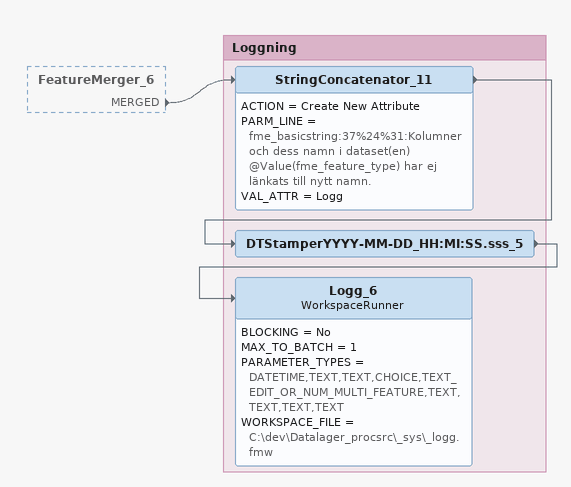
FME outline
FeatureMerger_6 [outside]
    MERGED -> StringConcatenator_11

Bookmark: Loggning
StringConcatenator_11
    ACTION = Create New Attribute
    PARM_LINE = fme_basicstring:37%24%31:Kolumner och dess namn i dataset(en) @Value(fme_feature_type) har ej länkats till nytt namn.
    VAL_ATTR = Logg
    -> DTStamperYYYY-MM-DD_HH:MI:SS.sss_5
DTStamperYYYY-MM-DD_HH:MI:SS.sss_5
    -> Logg_6
Logg_6: WorkspaceRunner
    BLOCKING = No
    MAX_TO_BATCH = 1
    PARAMETER_TYPES = DATETIME,TEXT,TEXT,CHOICE,TEXT_EDIT_OR_NUM_MULTI_FEATURE,TEXT,TEXT,TEXT,TEXT
    WORKSPACE_FILE = C:\dev\Datalager_procsrc\_sys\_logg.fmw
